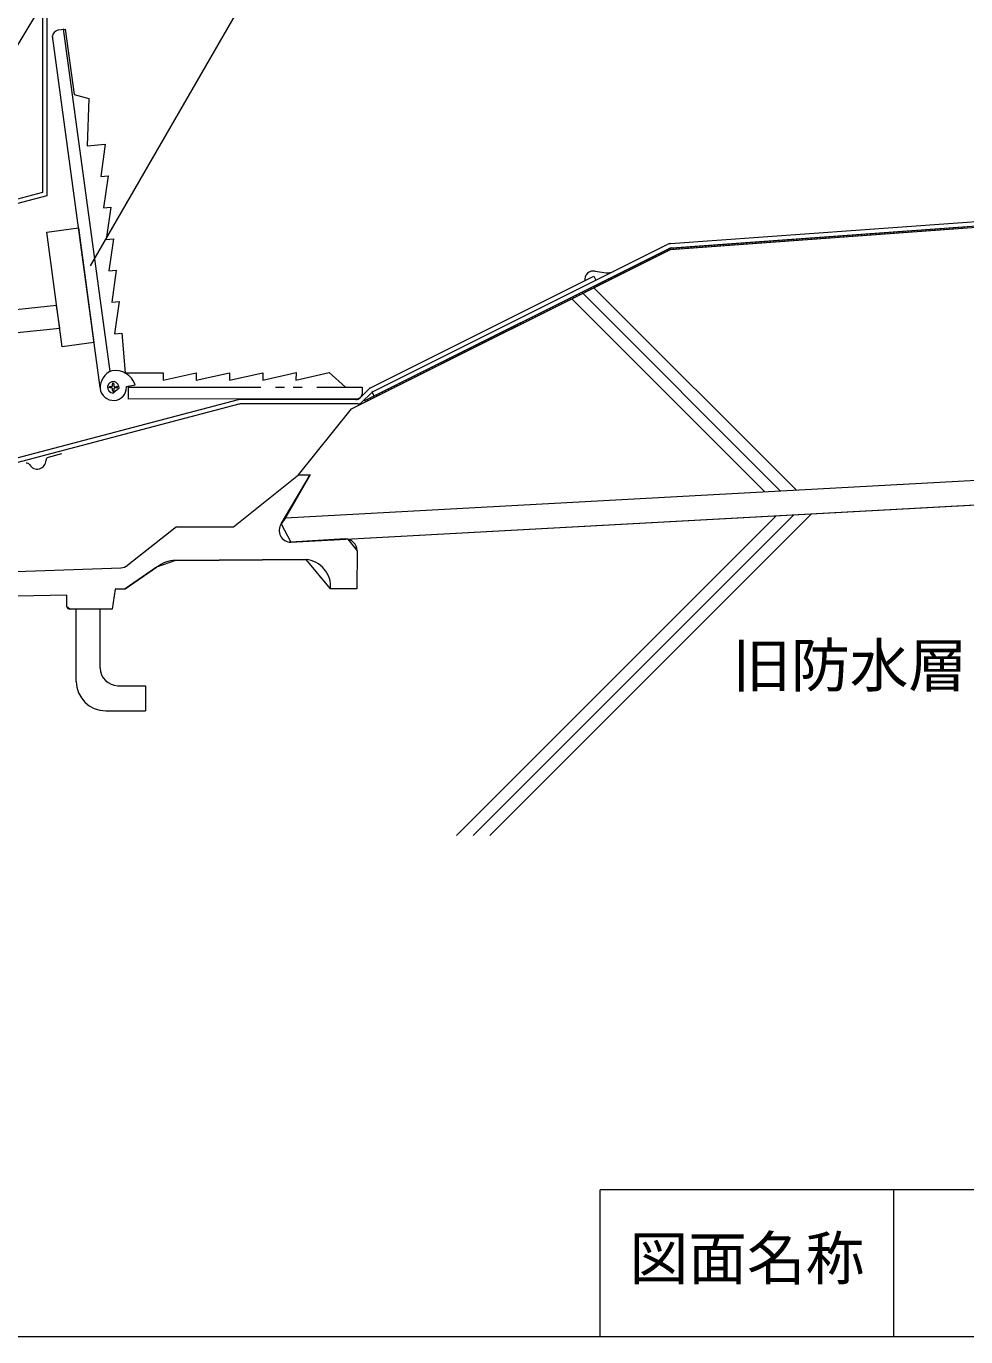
# Model space of a CAD drawing. Units: millimetres, scale not verified. Extents: x -675 to 675, y -471 to 460.
# Drawn here: x -120.3 to 199.5, y -440 to 5.9 of the extents above; entities that cross this region are included whole.
import ezdxf
from ezdxf.enums import TextEntityAlignment as Align

# ---------------------------------------------------------------- set-up
doc = ezdxf.new("R2010")
doc.units = ezdxf.units.MM
doc.header["$LTSCALE"] = 5
doc.linetypes.add('DOUBLE_CHAIN2', pattern=[12.8, 9, -1, 0.6, -0.6, 0.6, -1])
for name, color, linetype, lineweight in [('1-2_ハッチング', 4, 'Continuous', 9), ('1-4_リベットルーフ', 6, 'Continuous', 18), ('1-7_設備', 3, 'Continuous', 18), ('1-8_下地など', 33, 'Continuous', 18), ('1-A_元図・躯体', 7, 'Continuous', 18), ('1-B_その他', 30, 'Continuous', 18), ('1-D_設備②', 253, 'Continuous', 18), ('E-E', 7, 'Continuous', 18), ('F-F', 7, 'Continuous', 18)]:
    doc.layers.add(name, color=color, linetype=linetype, lineweight=lineweight)
doc.styles.add('ＭＳ ゴシック', font='')
doc.styles.get('ＭＳ ゴシック').set_extended_font_data('MS Gothic')

msp = doc.modelspace()

# ---------------------------------------------------------------- linework, layer by layer
at = {"layer": '1-2_ハッチング'}
msp.add_line((73.336, -77.462), (77.118, -78), dxfattribs=at)
for centre, radius, start, end in [((72.662, -80.257), 2.875, 76.434, 188.753), ((77.365, -72.956), 5.05, 267.201, 296.016)]:
    msp.add_arc(centre, radius, start, end, dxfattribs=at)
at = {"layer": '1-4_リベットルーフ'}
for p, q in [((-114.805, 12.801), (-114.805, -50.653)), ((-113.305, 12.18), (-113.305, -51.809)), ((-114.805, -50.653), (-225.704, -79.862)), ((-113.305, -51.809), (-225.322, -81.312)), ((99.008, -68.038), (249.702, -57.128)), ((99.412, -69.513), (250.239, -58.593)), ((-2.253, -118.391), (97.883, -68.347)), ((-1.873, -119.878), (98.288, -69.821)), ((-3.141, -117.158), (72.913, -79.149)), ((72.913, -79.149), (73.584, -80.491)), ((-6.657, -120.529), (-3.661, -117.533)), ((-6.036, -122.029), (-2.773, -118.766)), ((-1.873, -119.878), (-2.531, -118.56)), ((-48.17, -121.181), (-197.241, -160.444)), ((-47.976, -122.681), (-196.859, -161.894)), ((-8.072, -121.115), (-47.661, -121.115)), ((-7.45, -122.615), (-47.466, -122.615))]:
    msp.add_line(p, q, dxfattribs=at)
for centre, radius, start, end in [((99.224, -71.03), 3, 94.141, 116.554), ((99.629, -72.505), 3, 94.141, 116.554), ((-2.247, -118.947), 2, 116.554, 135), ((-1.358, -120.18), 2, 116.554, 135), ((-47.661, -123.115), 2, 90, 104.756), ((-47.466, -124.615), 2, 90, 104.756), ((-8.072, -119.115), 2, 270, 315), ((-7.45, -120.615), 2, 270, 315)]:
    msp.add_arc(centre, radius, start, end, dxfattribs=at)
at = {"layer": '1-7_設備'}
for p, q in [((-33.498, -163.373), (-23.622, -146.71)), ((-69.181, -164.415), (-85.674, -177.457)), ((-11.696, -168.527), (-30.221, -169.667)), ((-7.696, -172.527), (-7.808, -185.508)), ((-224.106, -183.034), (-88.111, -178.341)), ((-86.636, -185.543), (-75.902, -178.189)), ((-69.475, -175.849), (-25.063, -175.535)), ((-90.065, -185.569), (-91.065, -192.398)), ((-90.065, -185.569), (-86.636, -185.543)), ((-7.808, -185.508), (-16.737, -185.508)), ((-103.24, -192.398), (-105.458, -192.398)), ((-103.24, -216.993), (-103.24, -192.398)), ((-91.065, -192.398), (-95.098, -192.398)), ((-95.098, -212.46), (-95.098, -192.398)), ((-89.098, -218.46), (-79.732, -218.46)), ((-79.732, -218.46), (-79.732, -226.993)), ((-93.24, -226.993), (-79.732, -226.993))]:
    msp.add_line(p, q, dxfattribs=at)
for points in [[(-69.181, -164.415), (-49.793, -164.415), (-27.628, -146.71), (-23.622, -146.71)], [(-106.441, -191.585), (-106.441, -187.677), (-185.451, -189.248)]]:
    msp.add_lwpolyline(points, dxfattribs=at)
for centre, radius, start, end in [((-30.221, -165.667), 4, 145, 270), ((-30.221, -165.667), 4, 145, 270), ((-11.696, -172.527), 4, 0, 90), ((-88.183, -174.342), 4, 271.027, 308.845), ((-69.475, -185.85), 10, 90, 130), ((-25.885, -184.683), 9.185, 354.849, 84.866), ((-105.458, -191.398), 1, 190.785, 270), ((-89.098, -212.46), 6, 180, 270), ((-93.24, -216.993), 10, 180, 270)]:
    msp.add_arc(centre, radius, start, end, dxfattribs=at)
at = {"layer": '1-8_下地など'}
for p, q in [((98.82, -69.556), (254.774, -58.265)), ((98.955, -70.047), (254.836, -58.761)), ((198, -62.876), (198, -62.375)), ((199, -62.804), (199, -62.303)), ((136, -67.365), (136, -66.864)), ((137, -67.293), (137, -66.791)), ((138, -67.22), (138, -66.719)), ((139, -67.148), (139, -66.646)), ((140, -67.075), (140, -66.574)), ((141, -67.003), (141, -66.502)), ((142, -66.931), (142, -66.429)), ((143, -66.858), (143, -66.357)), ((144, -66.786), (144, -66.284)), ((145, -66.713), (145, -66.212)), ((146, -66.641), (146, -66.14)), ((147, -66.569), (147, -66.067)), ((148, -66.496), (148, -65.995)), ((149, -66.424), (149, -65.922)), ((150, -66.351), (150, -65.85)), ((151, -66.279), (151, -65.778)), ((152, -66.207), (152, -65.705)), ((153, -66.134), (153, -65.633)), ((154, -66.062), (154, -65.56)), ((155, -65.989), (155, -65.488)), ((156, -65.917), (156, -65.416)), ((157, -65.845), (157, -65.343)), ((158, -65.772), (158, -65.271)), ((159, -65.7), (159, -65.198)), ((160, -65.627), (160, -65.126)), ((161, -65.555), (161, -65.054)), ((162, -65.483), (162, -64.981)), ((163, -65.41), (163, -64.909)), ((164, -65.338), (164, -64.836)), ((165, -65.265), (165, -64.764)), ((166, -65.193), (166, -64.692)), ((167, -65.121), (167, -64.619)), ((168, -65.048), (168, -64.547)), ((169, -64.976), (169, -64.474)), ((170, -64.903), (170, -64.402)), ((171, -64.831), (171, -64.33)), ((172, -64.759), (172, -64.257)), ((173, -64.686), (173, -64.185)), ((174, -64.614), (174, -64.112)), ((175, -64.541), (175, -64.04)), ((176, -64.469), (176, -63.968)), ((177, -64.397), (177, -63.895)), ((178, -64.324), (178, -63.823)), ((179, -64.252), (179, -63.75)), ((180, -64.179), (180, -63.678)), ((181, -64.107), (181, -63.606)), ((182, -64.035), (182, -63.533)), ((183, -63.962), (183, -63.461)), ((184, -63.89), (184, -63.388)), ((185, -63.817), (185, -63.316)), ((186, -63.745), (186, -63.244)), ((187, -63.673), (187, -63.171)), ((188, -63.6), (188, -63.099)), ((189, -63.528), (189, -63.026)), ((190, -63.455), (190, -62.954)), ((191, -63.383), (191, -62.882)), ((192, -63.311), (192, -62.809)), ((193, -63.238), (193, -62.737)), ((194, -63.166), (194, -62.665)), ((195, -63.093), (195, -62.592)), ((196, -63.021), (196, -62.52)), ((197, -62.949), (197, -62.447)), ((-5.022, -121.452), (98.82, -69.556)), ((96, -71.524), (96, -70.965)), ((97, -71.024), (97, -70.465)), ((98, -70.524), (98, -69.965)), ((99, -70.044), (99, -69.542)), ((100, -69.971), (100, -69.47)), ((101, -69.899), (101, -69.398)), ((102, -69.827), (102, -69.325)), ((103, -69.754), (103, -69.253)), ((104, -69.682), (104, -69.18)), ((105, -69.609), (105, -69.108)), ((106, -69.537), (106, -69.036)), ((107, -69.465), (107, -68.963)), ((108, -69.392), (108, -68.891)), ((109, -69.32), (109, -68.818)), ((110, -69.247), (110, -68.746)), ((111, -69.175), (111, -68.674)), ((112, -69.103), (112, -68.601)), ((113, -69.03), (113, -68.529)), ((114, -68.958), (114, -68.456)), ((115, -68.885), (115, -68.384)), ((116, -68.813), (116, -68.312)), ((117, -68.741), (117, -68.239)), ((118, -68.668), (118, -68.167)), ((119, -68.596), (119, -68.094)), ((120, -68.523), (120, -68.022)), ((121, -68.451), (121, -67.95)), ((122, -68.379), (122, -67.877)), ((123, -68.306), (123, -67.805)), ((124, -68.234), (124, -67.732)), ((125, -68.161), (125, -67.66)), ((126, -68.089), (126, -67.588)), ((127, -68.017), (127, -67.515)), ((128, -67.944), (128, -67.443)), ((129, -67.872), (129, -67.37)), ((130, -67.799), (130, -67.298)), ((131, -67.727), (131, -67.226)), ((132, -67.655), (132, -67.153)), ((133, -67.582), (133, -67.081)), ((134, -67.51), (134, -67.008)), ((135, -67.437), (135, -66.936)), ((87, -76.022), (87, -75.463)), ((88, -75.522), (88, -74.963)), ((89, -75.022), (89, -74.463)), ((90, -74.522), (90, -73.963)), ((91, -74.023), (91, -73.464)), ((92, -73.523), (92, -72.964)), ((93, -73.023), (93, -72.464)), ((94, -72.523), (94, -71.964)), ((95, -72.023), (95, -71.465)), ((78, -80.52), (78, -79.961)), ((79, -80.02), (79, -79.461)), ((80, -79.52), (80, -78.961)), ((81, -79.02), (81, -78.461)), ((82, -78.52), (82, -77.961)), ((83, -78.021), (83, -77.462)), ((84, -77.521), (84, -76.962)), ((85, -77.021), (85, -76.462)), ((86, -76.521), (86, -75.962)), ((69, -85.017), (69, -84.458)), ((70, -84.518), (70, -83.959)), ((71, -84.018), (71, -83.459)), ((72, -83.518), (72, -82.959)), ((73, -83.018), (73, -82.459)), ((74, -82.519), (74, -81.96)), ((75, -82.019), (75, -81.46)), ((76, -81.519), (76, -80.96)), ((77, -81.019), (77, -80.46)), ((60, -89.515), (60, -88.956)), ((61, -89.016), (61, -88.457)), ((62, -88.516), (62, -87.957)), ((63, -88.016), (63, -87.457)), ((64, -87.516), (64, -86.957)), ((65, -87.017), (65, -86.458)), ((66, -86.517), (66, -85.958)), ((67, -86.017), (67, -85.458)), ((68, -85.517), (68, -84.958)), ((51, -94.013), (51, -93.454)), ((52, -93.513), (52, -92.955)), ((53, -93.014), (53, -92.455)), ((54, -92.514), (54, -91.955)), ((55, -92.014), (55, -91.455)), ((56, -91.514), (56, -90.955)), ((57, -91.015), (57, -90.456)), ((58, -90.515), (58, -89.956)), ((59, -90.015), (59, -89.456)), ((42, -98.511), (42, -97.952)), ((43, -98.011), (43, -97.452)), ((44, -97.512), (44, -96.953)), ((45, -97.012), (45, -96.453)), ((46, -96.512), (46, -95.953)), ((47, -96.012), (47, -95.453)), ((48, -95.513), (48, -94.954)), ((49, -95.013), (49, -94.454)), ((50, -94.513), (50, -93.954)), ((33, -103.009), (33, -102.45)), ((34, -102.509), (34, -101.95)), ((35, -102.01), (35, -101.451)), ((36, -101.51), (36, -100.951)), ((37, -101.01), (37, -100.451)), ((38, -100.51), (38, -99.951)), ((39, -100.01), (39, -99.452)), ((40, -99.511), (40, -98.952)), ((41, -99.011), (41, -98.452)), ((24, -107.507), (24, -106.948)), ((25, -107.007), (25, -106.448)), ((26, -106.507), (26, -105.948)), ((27, -106.008), (27, -105.449)), ((28, -105.508), (28, -104.949)), ((29, -105.008), (29, -104.449)), ((30, -104.508), (30, -103.949)), ((31, -104.009), (31, -103.45)), ((32, -103.509), (32, -102.95)), ((15, -112.005), (15, -111.446)), ((16, -111.505), (16, -110.946)), ((17, -111.005), (17, -110.446)), ((18, -110.506), (18, -109.947)), ((19, -110.006), (19, -109.447)), ((20, -109.506), (20, -108.947)), ((21, -109.006), (21, -108.447)), ((22, -108.507), (22, -107.948)), ((23, -108.007), (23, -107.448)), ((7, -116.003), (7, -115.444)), ((8, -115.503), (8, -114.944)), ((9, -115.004), (9, -114.445)), ((10, -114.504), (10, -113.945)), ((11, -114.004), (11, -113.445)), ((12, -113.504), (12, -112.945)), ((13, -113.004), (13, -112.445)), ((14, -112.505), (14, -111.946)), ((-2, -120.501), (-2, -119.942)), ((-1, -120.001), (-1, -119.442)), ((0, -119.501), (0, -118.942)), ((1, -119.002), (1, -118.443)), ((2, -118.502), (2, -117.943)), ((3, -118.002), (3, -117.443)), ((4, -117.502), (4, -116.943)), ((5, -117.003), (5, -116.444)), ((6, -116.503), (6, -115.944)), ((-5, -121.494), (-5, -121.441)), ((-4, -121.5), (-4, -120.942)), ((-3, -121.001), (-3, -120.442))]:
    msp.add_line(p, q, dxfattribs=at)
msp.add_lwpolyline([(-5.022, -121.452), (-4.787, -121.894), (98.955, -70.047)], dxfattribs=at)
at = {"layer": '1-A_元図・躯体'}
for p, q in [((98.955, -70.047), (434.645, -45.743)), ((-9.603, -124.3), (98.955, -70.047)), ((72.936, -83.05), (141.728, -151.842)), ((65.393, -86.82), (130.999, -152.427)), ((69.165, -84.935), (136.364, -152.134)), ((-27.628, -146.71), (-9.603, -124.3)), ((-32.059, -161.318), (436.1, -135.79)), ((-30.221, -169.667), (437.937, -144.139)), ((31.841, -269.434), (140.941, -160.334)), ((37.498, -269.434), (146.924, -160.008)), ((26.184, -269.434), (134.958, -160.66))]:
    msp.add_line(p, q, dxfattribs=at)
for points in [[(-140.555, 233.283), (-140.555, -14.641), (-133.445, -9.662), (-133.445, -17.386), (-116.055, 11.408), (-116.055, 233.283)], [(-27.628, -146.71), (-23.622, -146.71), (-32.059, -161.318)], [(-10.874, -168.612), (-7.696, -172.527), (-7.808, -185.508), (-16.737, -185.508), (-25.063, -175.535), (-69.475, -175.85)], [(-69.475, -175.849), (-75.902, -178.189), (-86.636, -185.543), (-90.065, -185.569), (-91.065, -192.398), (-105.458, -192.398), (-106.441, -191.585)], [(-106.44, -191.585), (-106.441, -187.677), (-185.451, -189.249), (-198.755, -189.99), (-220.613, -198.138)]]:
    msp.add_lwpolyline(points, dxfattribs=at)
at = {"layer": '1-B_その他'}
for q in [(436.1, -135.79), (-33.498, -163.373)]:
    msp.add_line((-32.059, -161.318), q, dxfattribs=at)
msp.add_lwpolyline([(-33.498, -163.373), (-30.221, -169.667), (437.937, -144.139)], dxfattribs=at)
at = {"layer": '1-D_設備②'}
for p, q in [((-91.695, -111.523), (-107.595, 5.025)), ((-95.158, -117.029), (-111.385, 2.685)), ((-109.943, -89.109), (-233.543, -102.001)), ((-108.9, -96.8), (-109.943, -89.109)), ((-232.864, -109.741), (-108.9, -96.8)), ((-90.89, -116.503), (-90.89, -115.843)), ((-88.7, -117.272), (-90.669, -118.953)), ((-85.429, -120.952), (-85.43, -116.518)), ((-8.178, -120.915), (-85.429, -120.952)), ((-108.252, -139.591), (-112.81, -140.792))]:
    msp.add_line(p, q, dxfattribs=at)
at = {"layer": '1-D_設備②', "linetype": 'DOUBLE_CHAIN2'}
msp.add_line((-85.43, -116.942), (-11.589, -116.926), dxfattribs=at)
at = {"layer": '1-D_設備②'}
for points in [[(-109.567, 4.732), (-107.076, 4.95), (-103.935, -17.334), (-99.025, -18.657), (-99.5, -34.807), (-93.4, -34.223), (-94.949, -45.18), (-92.46, -44.942), (-94.01, -55.889), (-91.521, -55.651), (-93.07, -66.598), (-90.581, -66.369), (-92.13, -77.317), (-89.642, -77.078), (-91.191, -88.026), (-88.702, -87.787), (-90.252, -98.735), (-87.761, -98.516), (-86.581, -111.972), (-73.741, -111.969)], [(-90.45, -115.843), (-90.45, -116.503), (-90.23, -116.733), (-89.57, -116.733)], [(-73.741, -111.969), (-73.74, -114.469), (-62.411, -111.967), (-62.43, -114.467), (-51.094, -111.964), (-51.114, -114.464), (-39.784, -111.962), (-39.803, -114.462), (-28.47, -111.959), (-28.489, -114.459), (-17.158, -111.957), (-11.589, -116.926), (-5.936, -116.925), (-5.958, -119.255)], [(-90.89, -118.053), (-90.89, -117.393), (-91.11, -117.163), (-91.77, -117.163), (-92.16, -116.943)], [(-91.77, -116.723), (-91.11, -116.723), (-90.89, -116.503)], [(-89.18, -116.953), (-89.57, -117.173), (-90.23, -117.173), (-90.45, -117.393), (-90.45, -118.053)], [(-86.15, -116.932), (-86.17, -116.672), (-83.23, -116.061)]]:
    msp.add_lwpolyline(points, dxfattribs=at)
msp.add_lwpolyline([(-108.032, -103.202), (-113.32, -64.194), (-102.518, -62.73), (-97.231, -101.738)], close=True, dxfattribs=at)
for centre, radius, start, end in [((-109.145, 2.326), 2.246, 100.828, 175.94), ((-88.784, -117.196), 6.377, 111.986, 180.879), ((-90.089, -118.472), 7.27, 19.366, 98.562), ((-90.498, -117.183), 2.216, 85.905, 165.101), ((-90.714, -115.691), 0.233, 79.194, 220.693), ((-90.86, -115.827), 0.41, 357.737, 62.425), ((-90.91, -117.114), 2.216, 355.905, 75.101), ((-90.485, -116.716), 4.71, 187.043, 272.266), ((-90.468, -116.784), 2.179, 175.518, 264.693), ((-91.791, -117.141), 0.418, 87.095, 151.784), ((-90.453, -118.054), 0.436, 179.862, 240.3), ((-90.629, -118.203), 0.234, 259.96, 39.928), ((-90.665, -116.922), 4.515, 274.654, 359.877), ((-89.415, -116.914), 0.238, 350.601, 130.569), ((-7.971, -118.87), 2.047, 264.188, 349.411), ((-116.556, -141.778), 3, 209.233, 0.278), ((-112.556, -141.759), 1, 104.756, 180.278), ((-120.046, -143.731), 1, 29.233, 104.756)]:
    msp.add_arc(centre, radius, start, end, dxfattribs=at)
at = {"layer": 'E-E'}
msp.add_line((-33.994, 36.145), (-98.538, -75.649), dxfattribs=at)
at = {"layer": 'F-F'}
for p, q in [((75, -440), (75, -390)), ((175, -440), (175, -390))]:
    msp.add_line(p, q, dxfattribs=at)
for points in [[(-675, 460), (675, 460), (675, -440), (-675, -440)], [(675, -390), (200.591, -390), (75, -390)]]:
    msp.add_lwpolyline(points, dxfattribs=at)

# ---------------------------------------------------------------- texts
at = {"layer": 'E-E', "style": 'ＭＳ ゴシック'}
for s, p in [('旧防水層', (119.979, -223.253)), ('図面名称', (85, -425))]:
    msp.add_text(s, height=14.66, dxfattribs=at).set_placement(p, align=Align.BOTTOM_LEFT)

doc.saveas('drawing.dxf')
